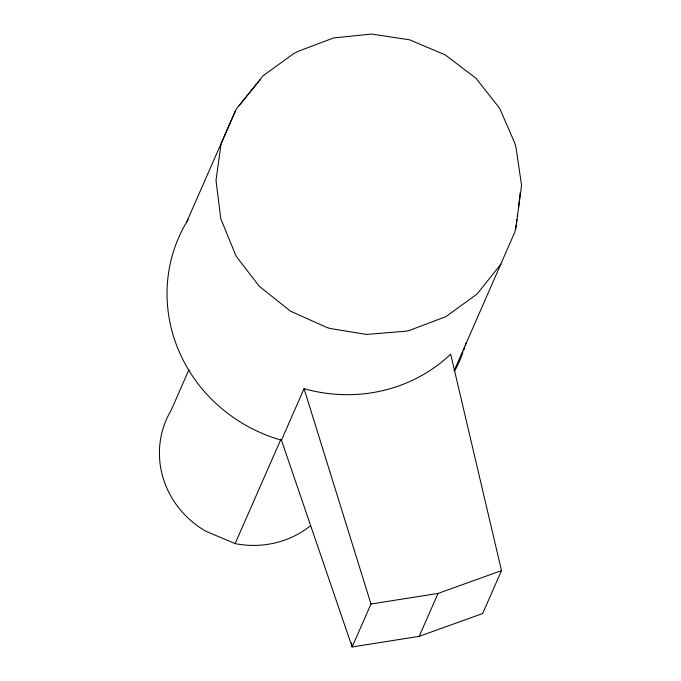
<?xml version="1.0" encoding="UTF-8"?>
<svg xmlns="http://www.w3.org/2000/svg" width="681" height="681" viewBox="0 0 681 681"><rect width="100%" height="100%" fill="white"/><g stroke="black" fill="none" stroke-linecap="round" stroke-linejoin="round"><path stroke-width="1.02" d="M454.048 370.941L514.827 232.136L516.241 224.807M516.496 222.704L516.879 219.546M517.262 216.379L517.509 214.277M518.539 207.186L520.233 192.527M515.73 229.02L521.578 185.419L516.019 147.53L514.691 142.899L499.624 108.253L475.934 78.238L445.238 54.897L409.63 39.83L371.528 34.05L333.537 37.966L298.235 51.296L293.843 53.501L262.849 75.923L239.21 105.555M256.158 84.742L237.269 107.726L235.617 110.475L221.64 142.508L220.806 145.615L216.013 180.346L220.755 218.652L235.541 254.83L237.26 257.69L259.376 286.403L290.634 311.226L327.169 327.604L330.455 328.548L366.514 334.422L405.97 331.213L409.255 330.481L445.8 316.674L477.066 294.047L500.918 264.151M186.611 222.117L235.617 110.475M188.995 369.604L171.101 410.379A91.509 87.125 23.7 0 0 205.671 531.154L235.115 543.617A92.905 88.462 23.7 0 0 310.323 525.919M235.115 543.617L280.708 439.747M281.449 440.19L304.066 388.664A153.395 146.049 23.7 0 0 450.677 354.163L501.497 570.601L482.65 613.538L419.164 636.369L352.137 646.95L281.449 440.19A153.395 146.049 23.7 0 1 188.262 219.418M304.066 388.664L370.983 604.013L352.137 646.95L351.481 642.745M419.164 636.369L438.019 593.432L501.497 570.601M257.486 83.073L258.806 81.414M259.47 80.579L260.67 79.737M370.983 604.013L438.019 593.432M466.162 342.688A153.395 146.049 23.7 0 1 465.268 345.727M464.621 347.753A153.395 146.049 23.7 0 1 463.599 350.775M462.876 352.775A153.395 146.049 23.7 0 1 454.525 371.205"/></g></svg>
